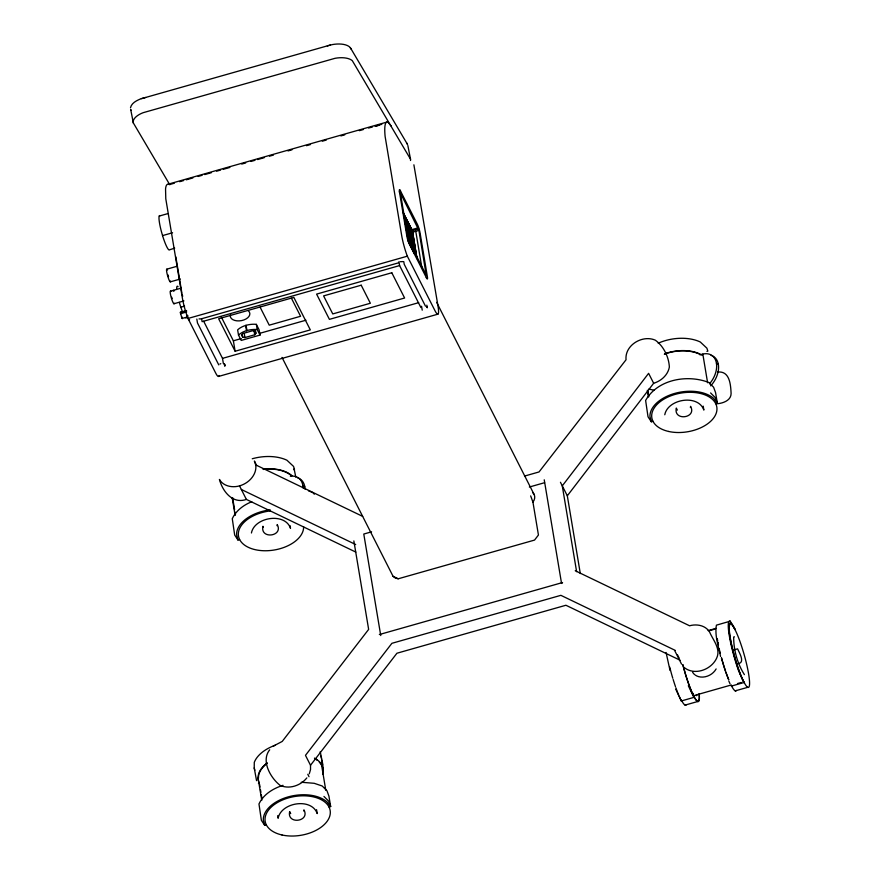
<?xml version="1.0" encoding="UTF-8"?>
<svg xmlns="http://www.w3.org/2000/svg" width="880" height="880" viewBox="0 0 880 880"><rect width="100%" height="100%" fill="white"/><g stroke="black" fill="none" stroke-linecap="round" stroke-linejoin="round"><path stroke-width="1.32" d="M256.564 780.681L254.221 767.954L254.287 762.333A36.003 21.472 -9.5 0 1 275.176 745.261M184.635 311.63L180.345 312.29L181.907 318.362L187.407 317.262M182.391 318.681L182.281 317.13M251.427 532.994C254.408 517.044 284.933 512.171 290.51 528.297L290.081 525.69M277.035 525.712L277.233 524.568C283.756 536.492 259.908 539.605 262.955 526.284L263.241 527.373M303.732 810.997L303.941 809.853C310.453 821.777 286.616 824.89 289.663 811.569L290.697 813.615M664.774 414.766C667.766 398.816 698.28 393.954 703.857 410.069L703.208 406.153M690.382 407.495L690.591 406.351C697.103 418.275 673.266 421.388 676.313 408.067L677.347 410.102M417.065 258.687L412.445 231.165M418.902 230.384L400.345 192.808L408.188 239.745L426.228 275.121L418.902 230.384L412.643 232.166M130.493 107.745C131.527 103.048 136.433 100.661 140.481 98.956M309.287 773.817L310.541 769.505L310.508 765.27L305.47 755.348L391.897 643.313L560.879 595.331L675.224 650.375M269.698 749.793C260.645 760.936 270.776 778.283 280.258 785.455C289.52 789.492 300.707 785.565 306.845 777.898M580.305 573.551L567.314 495.792L653.653 383.262C661.177 380.996 667.953 375.012 669.361 367.037C668.855 357.071 663.586 346.027 655.336 340.208C642.554 334.466 624.591 345.18 626.043 359.755L539.033 471.955L524.513 476.08M310.508 765.27L396.924 653.235L565.917 605.253L680.251 660.297M255.937 333.278L254.914 331.254L252.648 330.737L242.869 333.52L241.626 335.027L242.649 337.051L244.915 337.568L254.694 334.785L255.937 333.278L255.508 330.671M562.034 583.011L562.551 582.538L379.357 634.546M273.174 746.196L282.227 741.433L368.643 629.398L353.859 540.925M219.967 363.99L220.781 363.693M251.746 501.743C243.628 504.977 236.049 510.598 232.276 518.683L234.674 535.007L237.974 540.012L239.635 539.539M282.986 785.323C273.174 788.458 263.461 794.31 258.973 803.968L261.371 820.292L264.671 825.297L266.332 824.824M403.282 212.718L412.489 231.011M418.132 227.865L411.862 229.636M734.393 636.768L733.678 637.021C733.568 649.913 737.44 663.784 744.403 674.641M245.619 325.468L246.081 325.325A17.38 10.362 -9.5 0 1 256.333 324.346L259.138 329.879L260.007 335.093L241.208 340.428L238.502 335.093L237.633 329.879A16.071 9.581 -9.5 0 1 245.619 325.468L246.488 330.682A16.071 9.581 -9.5 0 0 238.502 335.093M246.488 330.682L247.786 330.319A17.38 10.362 -9.5 0 1 257.202 329.56L260.007 335.093M327.327 45.881L332.431 44.572A18.117 8.767 -11.1 0 1 349.591 46.915L351.208 49.148M330.297 45.034L141.185 98.725L145.585 97.482M167.794 184.294L387.134 122.023M170.39 184.327L174.35 183.205M179.641 181.698L183.601 180.576M186.241 179.828L192.852 177.947M198.143 176.451L202.103 175.318M204.743 174.57L211.354 172.7M216.634 171.193L220.605 170.071M223.245 169.323L229.845 167.442M241.747 164.065L245.707 162.943M250.987 161.436L254.958 160.314M257.598 159.566L264.209 157.685M269.489 156.189L273.46 155.067M287.991 150.931L291.951 149.809M306.493 145.684L310.453 144.562M322.344 141.185L326.304 140.052M340.846 135.927L344.806 134.805M359.348 130.68L363.308 129.547M368.588 128.051L372.559 126.929M375.199 126.17L381.81 124.3M375.386 126.313L379.346 125.191M159.269 216.051L168.047 213.554M162.558 235.598L172.579 232.76M174.702 248.149L169.642 249.777A17.875 2.64 74.1 0 1 162.569 235.675L161.304 231.187A17.875 2.64 74.1 0 1 159.005 217.162L159.313 215.842A17.875 2.64 74.1 0 1 159.984 215.677M166.782 269.181L176.814 266.332M170.313 281.864L180.345 279.015M170.544 291.126L181.038 288.189M412.39 230.67L418.66 228.888M173.888 303.765L183.909 300.916M180.829 307.197L184.591 306.13M180.345 312.29L186.604 310.508M180.433 313.72L186.703 311.949M168.553 184.415A61.028 9.009 74.1 0 0 165.55 189.035L165.781 198.759L182.314 297.682A19.734 2.915 74.1 0 0 187.99 318.472L407.33 256.19L434.984 310.695A20.416 3.014 74.1 0 0 437.954 305.723L413.886 164.802M200.75 318.989L398.255 262.922M420.871 307.505L399.597 265.584L202.103 321.651L201.663 319.044M221.177 316.756L233.376 340.813L241.296 338.569M259.765 333.322L305.943 320.21M235.114 351.241L310.321 329.89L293.843 297.418L218.647 318.769L235.114 351.241L233.376 340.813M203.665 321.233L222.508 358.369L418.682 302.665M218.537 376.442L437.888 314.171M706.937 351.373L707.85 351.109L706.893 348.172L700.271 341.979A36.003 21.472 -9.5 0 0 658.218 343.2M293.59 469.59L294.492 469.337L293.535 466.4L286.913 460.207A36.003 21.472 -9.5 0 0 252.252 458.766M699.974 354.893L702.823 354.079A20.834 14.014 -57 0 1 716.265 362.34A20.834 14.014 -57 0 1 709.5 383.823M231.759 498.08L232.661 497.816M715.66 403.524L717.321 403.051L715.572 392.623L713.603 387.244L708.862 382.503C687.511 374.121 657.481 379.28 645.623 400.455L648.021 416.779L651.321 421.784L652.982 421.311M371.58 531.828L363.781 534.039L380.743 635.547M529.364 487.025L544.577 482.702M282.007 357.401L393.063 576.312L395.274 578.028L398.222 578.787L534.534 540.089L538.439 535.029L532.939 502.117A9.328 7.359 -26.9 0 0 532.873 492.8M735.042 629.629L730.268 621.159L716.419 625.163C714.56 635.646 718.52 646.239 720.577 656.436M708.136 630.608L715.924 628.397M709.544 630.641L714.725 629.167M258.456 783.354L259.358 783.101M319.275 762.113A32.516 19.393 -9.5 0 1 321.64 765.424L322.938 765.05L320.232 751.685M733.821 649.924L737.583 648.857C739.398 652.85 745.789 663.476 737.451 663.63M694.859 695.321L731.17 685.014L731.346 686.092L743.886 682.539L743.754 681.78M737.484 683.562L741.246 682.495M693.176 693.363L693.847 697.4L681.318 700.964L675.796 689.304M685.08 705.1L697.609 701.547M735.218 690.866L747.747 687.313A32.934 4.862 74.1 0 0 740.201 642.147A32.934 4.862 74.1 0 0 730.246 637.67A32.934 4.862 74.1 0 0 747.747 687.313M328.999 807.026L330.671 806.564L328.922 796.125L326.953 790.746L322.212 786.005L314.204 783.299L301.246 782.254M400.279 261.712L402.875 261.602M256.674 465.542L254.386 461.032L255.706 464.904A19.756 15.598 -26.9 0 1 239.514 485.881C232.364 487.927 223.377 486.332 219.417 479.446C222.607 491.37 232.606 504.372 246.378 499.411L355.806 552.09M716.078 403.81C722.128 403.612 731.06 400.84 731.104 393.558C730.675 384.714 729.817 370.601 717.552 372.075M199.045 318.923L199.925 318.89M653.917 390.17L648.78 389.103M308.44 490.798L312.719 492.558L314.347 494.208M407.33 256.19A19.734 2.915 74.1 0 1 401.654 235.4L385.121 136.477A61.028 9.009 74.1 0 1 387.904 122.144L391.215 126.005M575.234 570.746L689.579 625.779C696.74 623.733 705.716 625.339 709.676 632.214C713.152 640.266 721.039 648.868 716.65 658.152C711.337 669.757 694.507 676.005 684.079 667.403M255.706 464.904L362.67 516.384M241.351 489.489L355.685 544.533M393.063 576.312L398.222 578.787M716.43 363.187L718.344 364.43M302.907 485.617L304.81 486.86M710.6 392.931L715.341 397.672L717.321 403.051L713.702 398.453A34.683 20.68 -9.5 0 0 674.685 393.426A34.683 20.68 -9.5 0 0 649.957 416.548L651.321 421.784M323.95 796.444L328.691 801.174L330.671 806.564L327.052 801.966A34.683 20.68 -9.5 0 0 288.035 796.928A34.683 20.68 -9.5 0 0 263.307 820.061L264.671 825.297M426.767 306.801L427.262 307.78L426.822 305.173M294.118 468.853L295.801 477.158M406.725 143.088L407.539 144.452L350.405 47.784M410.509 160.501A18.117 8.767 -11.1 0 0 410.531 159.192L352.286 60.643A18.117 8.767 -11.1 0 0 335.126 58.289L143.176 112.684A17.468 8.459 -11.1 0 0 133.243 122.782L169.807 184.789M734.91 628.881L732.633 624.987A33.891 5.005 74.1 0 0 729.982 637.142A33.891 5.005 74.1 0 0 741.29 676.819L743.886 682.539L738.518 670.538A36.003 5.313 74.1 0 1 730.268 621.159M693.847 697.4L688.325 685.74M653.653 383.262L648.615 373.34L562.276 485.87L576.62 571.67M677.457 654.786L679.14 658.086M674.707 650.628L681.571 664.158M560.45 482.262L567.314 495.792M400.136 190.3L417.395 224.323A6.534 0.968 74.1 0 1 420.101 233.145L427.471 277.299A5.819 0.858 74.1 0 1 426.778 278.465L426.283 277.497M403.447 213.312L412.269 230.571M404.404 218.185L408.265 225.808L407.627 221.969L403.755 214.346L404.184 216.909M407.748 238.04L411.521 245.476L412.115 249.051L408.892 242.671M414.546 253.88L412.907 250.657L412.291 246.939L416.108 254.474L416.526 256.949M426.712 278.344L408.892 243.21A5.588 0.825 74.1 0 1 406.89 236.357L399.399 191.532M436.645 302.335L534.05 494.329M532.939 502.117L530.662 495.891M425.491 306.196L404.217 264.264L403.788 261.657M291.423 298.232L300.575 316.272L269.236 325.171L260.084 307.12M218.757 364.892L197.483 322.971L196.823 319.055M187.99 318.472L215.644 372.977A20.416 3.014 74.1 0 0 219.087 375.529M239.514 485.881L246.378 499.411M307.802 774.301L309.023 776.699M400.565 191.147L400.07 190.179A5.819 0.858 74.1 0 0 399.377 191.345L399.608 192.753M728.827 681.098L729.993 683.672M679.195 696.289L681.318 700.964L681.087 699.578A32.934 4.862 74.1 0 0 686.279 704.693M187.638 315.381L187.913 316.063M131.01 110.297L130.68 109.417L133.375 123.134M168.553 276.782L167.992 274.89M172.15 298.606L171.721 297.22M237.974 540.012L236.599 534.776A34.683 20.68 -9.5 0 1 270.204 509.872M254.221 767.954L254.826 770.253M670.032 670.483L666.061 652.476M407.836 145.475L410.531 159.192M702.823 354.079L707.608 382.767M647.955 391.523L648.824 396.737M647.328 390.269L648.417 396.781M544.236 479.809L561.561 583.462M415.767 231.275L421.751 267.08M416.9 258.258L412.478 231.341M421.564 306.262L422.224 310.167M407.946 239.228L408.353 241.615M398.948 261.668L399.597 265.584M256.333 324.346L257.202 329.56M254.045 330.869L254.694 334.785M321.585 759.847L323.334 770.275M321.596 762.696L322.036 765.303M321.64 765.424L325.776 790.196M246.081 325.325L246.95 330.539M244.266 333.652L244.915 337.568M242.209 334.444L242.649 337.051M316.558 809.666L317.207 813.582C311.63 797.456 281.105 802.329 278.124 818.279L277.695 815.672M224.29 363.638L224.73 366.245A3.432 2.046 -9.5 0 0 223.377 363.583L222.508 358.369M232.65 498.014L234.608 509.74M235.059 512.16L235.477 514.965M232.232 498.058L235.07 515.009M175.835 256.894L181.83 292.754M259.578 784.41L260.018 787.017M260.447 789.624L260.887 792.231M261.327 794.838L261.756 797.445M258.06 778.129L261.767 800.294M189.596 319.825A6.589 0.968 74.1 0 1 189.079 319.847M188.661 319.22A6.589 0.968 74.1 0 1 188.177 318.219M187.649 316.91A6.589 0.968 74.1 0 1 187.121 315.381M173.305 291.038A5.379 0.792 74.1 0 1 174.119 291.005M174.24 303.182A6.589 0.968 74.1 0 1 171.534 298.584L171.061 296.934A6.589 0.968 74.1 0 1 170.896 291.478M170.577 281.006A6.589 0.968 74.1 0 1 169.576 281.028L169.092 280.027A6.589 0.968 74.1 0 1 166.683 271.689A6.589 0.968 74.1 0 1 167.519 270.017M186.681 317.196A16.434 2.42 74.1 0 1 185.438 317.405M182.776 312.499A16.434 2.42 74.1 0 1 181.896 310.277L180.587 306.504A16.434 2.42 74.1 0 1 179.355 302.423M176.704 288.519A16.434 2.42 74.1 0 1 178.09 286.638M182.721 296.274A8.866 1.309 74.1 0 1 182.05 294.085M248.435 310.893A9.878 5.896 -9.5 0 1 241.56 320.595A9.878 5.896 -9.5 0 1 230.56 314.479M711.04 355.355A20.834 14.014 -57 0 1 710.688 385.858M263.263 469.194A32.934 19.635 -9.5 0 1 291.896 475.662M303.611 526.724A32.934 19.635 -9.5 0 1 271.7 550.374A32.934 19.635 -9.5 0 1 238.337 534.567A32.934 19.635 -9.5 0 1 270.237 510.917M263.274 469.436A32.516 19.393 -9.5 0 1 291.544 475.827M664.752 353.76A32.934 19.635 -9.5 0 1 702.251 355.234M664.345 354.178A32.516 19.393 -9.5 0 1 699.622 354.178M320.815 756.074A32.934 19.635 -9.5 0 1 321.475 758.571M314.457 758.087A32.934 19.635 -9.5 0 1 322.85 774.213M258.83 781.902A32.934 19.635 -9.5 0 1 267.102 763.026M258.478 778.074A32.516 19.393 -9.5 0 1 258.951 774.202M259.38 772.904A32.516 19.393 -9.5 0 1 267.399 763.169M315.282 758.934A32.516 19.393 -9.5 0 1 317.328 760.353M716.122 668.932A13.53 10.681 -26.9 0 1 695.024 674.916M694.298 674.3A13.53 10.681 -26.9 0 1 692.571 672.089M290.4 476.289A20.834 14.014 -57 0 1 303.127 487.993M297.506 477.785A20.834 14.014 -57 0 1 305.041 489.236M699.226 694.122A32.934 4.862 74.1 0 1 694.452 697.587A32.934 4.862 74.1 0 1 682.913 665.005M736.417 690.459A32.934 4.862 74.1 0 1 731.225 685.344M728.706 679.789A32.934 4.862 74.1 0 1 726.066 672.826M725.681 671.759A32.934 4.862 74.1 0 1 721.435 657.855M720.214 653.158A32.934 4.862 74.1 0 1 719.147 648.593M718.355 644.787A32.934 4.862 74.1 0 1 717.904 642.367M717.706 641.223A32.934 4.862 74.1 0 1 717.31 638.605M699.105 693.814A32.516 4.796 74.1 0 1 694.342 697.147A32.516 4.796 74.1 0 1 682.891 664.686M696.993 695.178A26.631 3.927 74.1 0 1 696.014 695.497M728.684 679.525A32.516 4.796 74.1 0 1 726.066 672.661M725.637 671.418A32.516 4.796 74.1 0 1 721.501 657.877M718.465 644.963A32.516 4.796 74.1 0 1 718.025 642.587M678.667 695.112A34.683 5.115 74.1 0 1 675.884 687.786M675.488 686.653A34.683 5.115 74.1 0 1 673.156 679.481M672.782 678.26A34.683 5.115 74.1 0 1 669.724 667.073M391.798 272.756L316.602 294.107L329.417 319.363L404.613 298.012L391.798 272.756M361.207 285.208L323.609 295.889L332.761 313.929L370.359 303.248L361.207 285.208M412.181 231.033L408.408 223.608L409.002 227.161L412.775 234.586L412.181 231.033M408.606 227.832L404.734 220.198L405.383 224.059L409.255 231.682L408.606 227.832M413.171 236.863L409.343 229.317L409.97 233.057L413.798 240.614L413.171 236.863M409.596 233.684L405.702 226.017L406.351 229.933L410.245 237.6L409.596 233.684M414.183 242.682L410.234 234.894L410.916 238.975L414.865 246.763L414.183 242.682M410.586 239.536L406.648 231.759L407.319 235.818L411.268 243.595L410.586 239.536M415.107 248.655L411.389 241.318L411.961 244.739L415.679 252.076L415.107 248.655M668.635 431.464A32.934 19.635 -9.5 0 0 716.958 408.496A32.934 19.635 -9.5 0 0 667.37 397.298A32.934 19.635 -9.5 0 0 668.635 431.464M281.985 834.977A32.934 19.635 -9.5 0 0 330.308 811.998A32.934 19.635 -9.5 0 0 280.72 800.8A32.934 19.635 -9.5 0 0 281.985 834.977"/></g></svg>
